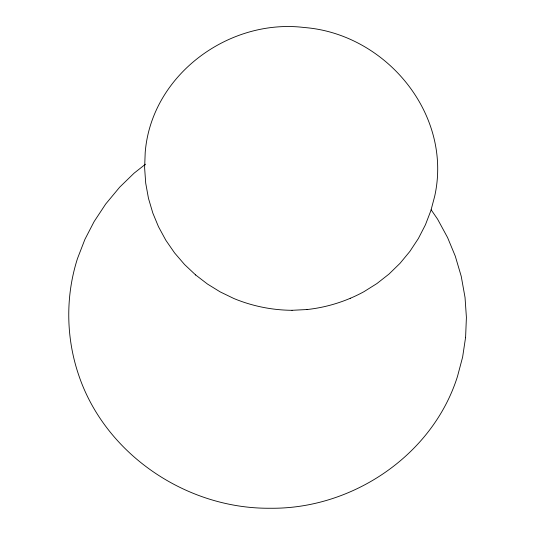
<?xml version="1.0" encoding="UTF-8"?>
<svg xmlns="http://www.w3.org/2000/svg" width="535" height="535" viewBox="0 0 535 535"><rect width="100%" height="100%" fill="white"/><g stroke="black" fill="none" stroke-linecap="round" stroke-linejoin="round"><path stroke-width="0.8" d="M145.507 164.191L134.098 173.166L119.7 187.163L105.689 204.029L94.106 221.597L84.911 239.372L77.495 258.525C65.243 296.698 65.952 338.615 79.167 376.439L79.173 376.479C106.432 455.312 187.457 509.053 270.182 508.25C352.084 509.3 432.621 455.392 457.492 376.413L462.621 357.086L465.597 337.324M465.597 337.364L466.406 317.389L465.035 297.453L461.223 276.254L455.272 256.118L447.588 237.58L437.57 219.129L431.17 209.834M306.863 309.551L307.057 309.538C326.965 307.371 346.359 301.292 363.934 291.702L376.921 283.557L389.012 274.054L400.04 263.307L409.87 251.417L418.363 238.536L425.425 224.807L430.896 210.569L434.667 196.358C452.924 114.436 386.069 33.912 304.361 27.519C228.833 18.183 151.298 75.067 145.206 152.515L144.617 167.763L145.707 183.144L148.462 198.318L152.836 213.084L158.487 226.72L165.837 240.255L174.577 252.908L184.568 264.531L195.69 274.997M350.211 298.403L350.599 298.262M195.369 274.749L207.48 284.052L220.173 291.883L233.802 298.483C252.219 306.127 272.034 310.146 291.97 310.3L292.09 310.293M291.97 310.3L307.057 309.538"/></g></svg>
